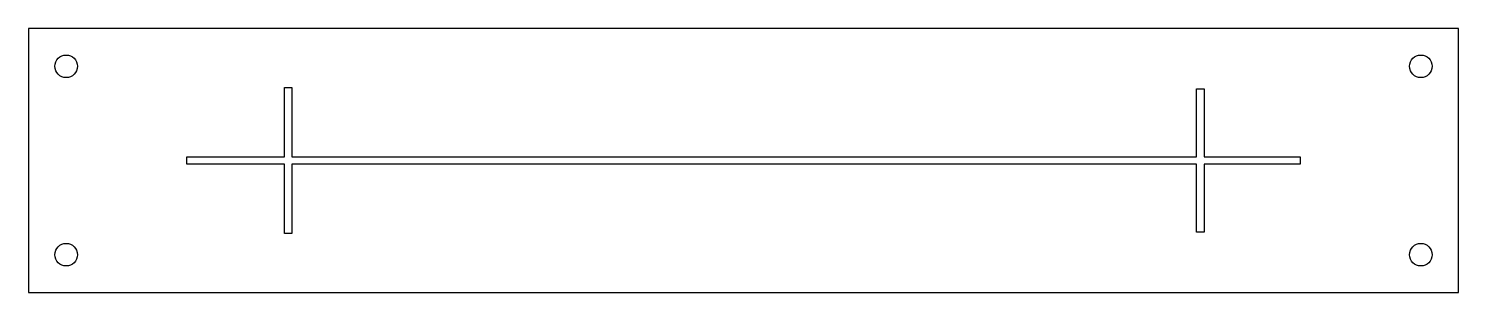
# Model space of a CAD drawing. Header units: millimetres. Extents: x -95 to 95, y -17 to 18.
import ezdxf

# ---------------------------------------------------------------- set-up
doc = ezdxf.new("R2010")
doc.units = ezdxf.units.MM
doc.layers.get('0').update_dxf_attribs({"linetype": 'CONTINUOUS'})

msp = doc.modelspace()

# ---------------------------------------------------------------- linework, layer by layer
for points in [[(-95, 17.5), (-95, -17.5), (95, -17.5), (95, 17.5)], [(-61, 0.5), (-61, 9.7), (-60, 9.7), (-60, 0.5), (60.2, 0.5), (60.2, 9.5), (61.2, 9.5), (61.2, 0.5), (73.96, 0.5), (73.96, -0.5), (61.2, -0.5), (61.2, -9.5), (60.2, -9.5), (60.2, -0.5), (-60, -0.5), (-60, -9.7), (-61, -9.7), (-61, -0.5), (-73.96, -0.5), (-73.96, 0.5)]]:
    msp.add_lwpolyline(points, close=True)
for centre in [(-90, 12.5), (90, 12.5), (-90, -12.5), (90, -12.5)]:
    msp.add_circle(centre, 1.5)

doc.saveas('drawing.dxf')
